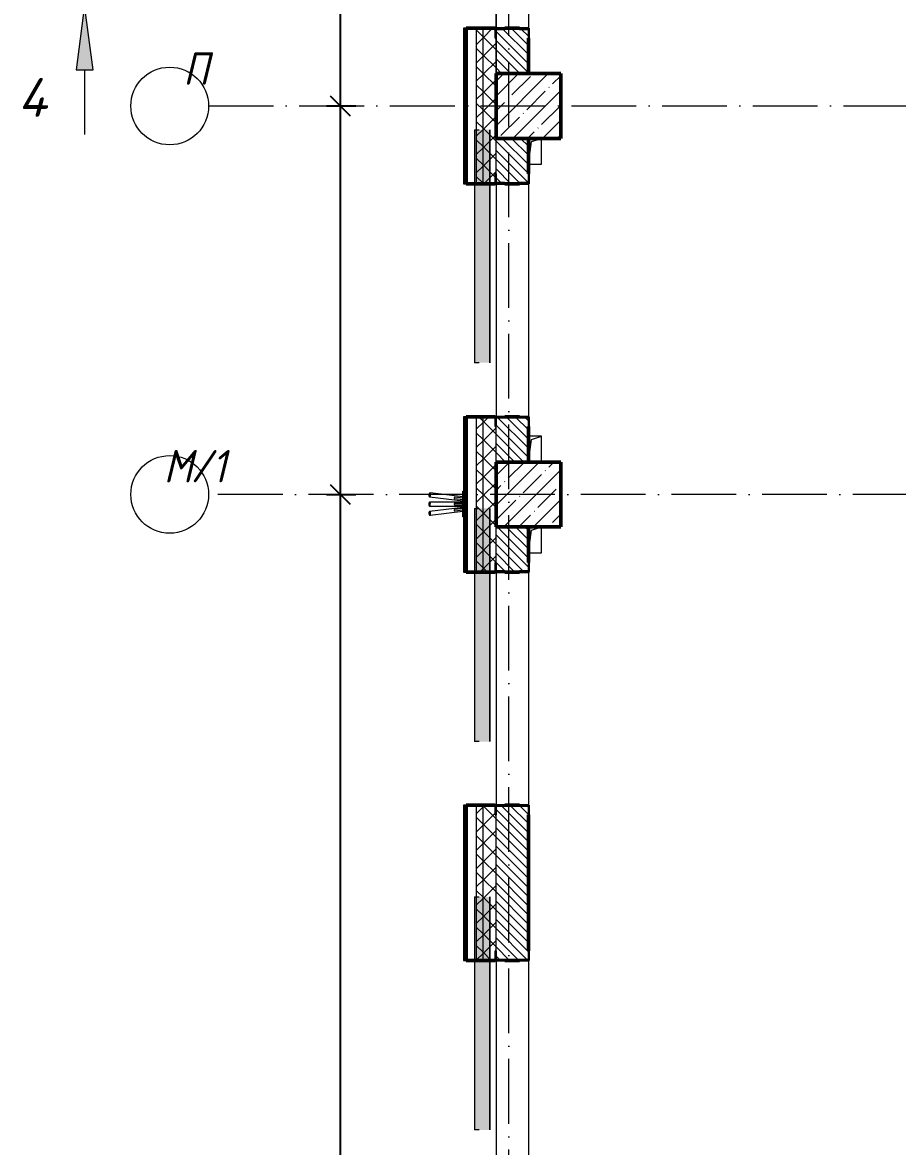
# Model space of a CAD drawing. Header units: millimetres. Extents: x -401725 to 250493, y 305116 to 802890.
# Drawn here: x -21764 to -15010, y 328988 to 337669 of the extents above; entities that cross this region are included whole.
import ezdxf

# ---------------------------------------------------------------- set-up
doc = ezdxf.new("R2010")
doc.units = ezdxf.units.MM
doc.linetypes.add('50_200_ШТРИХ_1Т_ш5_п1_п1_', pattern=[700, 500, -100, 0, -100])
for name, color, linetype, lineweight in [('A-____-____-DIMS', 7, 'Continuous', 9), ('A-GENM-____-MCUT', 7, 'Continuous', 25), ('A-GENM-____-OTLN', 7, 'Continuous', 9), ('A-GENM-____-OTLN-1', 7, 'Continuous', 25), ('A-GLAZ-____-OTLN', 7, 'Continuous', 9), ('A-WALL-____-MCUT-2', 7, 'Continuous', 50), ('A-WALL-____-MCUT-3', 7, 'Continuous', 9), ('A-WALL-____-OTLN', 7, 'Continuous', 9), ('A-WALL-____-PATT-1', 7, 'Continuous', 9), ('A-WALL-FNSH-MCUT-1', 7, 'Continuous', 9), ('G-____-____-SYMB', 7, 'Continuous', 9), ('S-COLS-____-MCUT', 7, 'Continuous', 50), ('S-COLS-____-OTLN', 7, 'Continuous', 9), ('S-GRID-____-IDEN', 7, 'Continuous', 9), ('S-GRID-____-OTLN-1', 7, '50_200_ШТРИХ_1Т_ш5_п1_п1_', 9)]:
    doc.layers.add(name, color=color, linetype=linetype, lineweight=lineweight)
doc.layers.add('A-GLAZ-____-OTLN-1', color=7, linetype='Continuous', lineweight=9, true_color=0xc0c0c0)
doc.styles.add('ISOCPEUR_I', font='isocpeui.ttf', dxfattribs={"width": 0.9, "height": 2.5})
doc.styles.add('ISOCPEUR_I_8', font='isocpeui.ttf', dxfattribs={"height": 300})
doc.dimstyles.new('ISO-2_5_0_9К_БОЛЬШОЙ_ОСИ', dxfattribs={"dimscale": 304.8, "dimtxt": 248.995294, "dimasz": 0.492126, "dimexe": 0.393701, "dimexo": 0, "dimgap": 0, "dimtad": 1, "dimdec": 0, "dimzin": 0, "dimdsep": 46, "dimtxsty": 'ISOCPEUR_I', "dimblk1": 'OBLIQUE', "dimblk2": 'OBLIQUE', "dimsah": 1, "dimcen": 0.09, "dimdle": 0.393701, "dimazin": 0, "dimtfac": 1, "dimtdec": 4, "dimtix": 1, "dimtmove": 0, "dimatfit": 3, "dimfxl": 1, "dimtvp": 1, "dimtolj": 1, "dimtzin": 0, "dimarcsym": 2})
pattern_1 = [(45, (-15659.08, 310542.9), (-70.71068, 70.71068), []), (135, (-15659.08, 310542.9), (-70.71068, -70.71068), [])]
pattern_2 = [(135, (-15659.08, 310542.9), (-35.35534, -35.35534), [])]
pattern_3 = [(45, (-15659.08, 310542.9), (-85.5366, 85.5366), []), (45, (-15602.06, 310542.9), (-85.5366, 85.5366), [])]

# ---------------------------------------------------------------- blocks, each defined once
blk = doc.blocks.new('BSC_Колонна _Прямоугольная - 500х500-V38-АР1_План отверстий 2 этажа в осях 1-64_А-ГГ')
at = {"layer": 'S-COLS-____-OTLN'}
h = blk.add_hatch(dxfattribs=at)
h.set_pattern_fill('FP_67', color=256, style=0, pattern_type=2)
h.set_pattern_definition([(45, (2200, -26481.04), (-114.0493, 114.0493), []), (45, (2314.05, -26481.04), (-114.0493, 114.0493), [201.613, -40.323, 3.353, -36.97])])
h.paths.add_polyline_path([(-250, -250), (250, -250), (250, 250), (-250, 250), (-250, 54.7)], flags=0)
at = {"layer": 'S-COLS-____-MCUT'}
for p, q in [((250, 250), (-250, 250)), ((-250, 250), (-250, -250)), ((250, -250), (250, 250)), ((-250, -250), (250, -250))]:
    blk.add_line(p, q, dxfattribs=at)
blk = doc.blocks.new('BSC_Колонна _Прямоугольная - 500х500-V44-АР1_План отверстий 2 этажа в осях 1-64_А-ГГ')
at = {"layer": 'S-COLS-____-OTLN'}
h = blk.add_hatch(dxfattribs=at)
h.set_pattern_fill('FP_73', color=256, style=0, pattern_type=2)
h.set_pattern_definition([(45, (2200, -23481.04), (-114.0493, 114.0493), []), (45, (2314.05, -23481.04), (-114.0493, 114.0493), [201.613, -40.323, 3.353, -36.97])])
h.paths.add_polyline_path([(-250, -250), (250, -250), (250, 250), (-250, 250)], flags=0)
at = {"layer": 'S-COLS-____-MCUT'}
for p, q in [((250, 250), (-250, 250)), ((-250, 250), (-250, -250)), ((250, -250), (250, 250)), ((-250, -250), (250, -250))]:
    blk.add_line(p, q, dxfattribs=at)
blk = doc.blocks.new('Фахверк_СКБ_Уголок - 250_2700-27497298-АР1_План отверстий 2 этажа в осях 1-64_А-ГГ')
at = {"layer": 'A-GENM-____-MCUT'}
for p, q in [((200, 181), (125, 181)), ((125, 181), (125, 106)), ((131, 106), (131, 175)), ((131, 175), (200, 175)), ((200, 175), (200, 181)), ((125, 106), (131, 106)), ((131, -6), (125, -6)), ((125, -6), (125, -81)), ((125, -81), (200, -81)), ((131, -75), (131, -6)), ((200, -75), (131, -75)), ((200, -81), (200, -75))]:
    blk.add_line(p, q, dxfattribs=at)
blk = doc.blocks.new('AR_Отверстие прямоугольное _в плите_ - AR_Отверстие прямоугольное _в плите_-30510733-АР1_План отверстий 2 этажа в осях 1-64_А-ГГ')
at = {"layer": 'A-GENM-____-OTLN'}
for p, q in [((-25, 75), (50, 100)), ((50, -100), (50, 100)), ((-50, -100), (-25, 75)), ((-50, -100), (50, -100))]:
    blk.add_line(p, q, dxfattribs=at)
blk = doc.blocks.new('AR_Отверстие прямоугольное _в плите_ - AR_Отверстие прямоугольное _в плите_-V158-АР1_План отверстий 2 этажа в осях 1-64_А-ГГ')
at = {"layer": 'A-GENM-____-OTLN'}
for p, q in [((50, 100), (-50, 100)), ((-25, 75), (50, 100)), ((50, -100), (50, 100)), ((-50, -100), (-25, 75))]:
    blk.add_line(p, q, dxfattribs=at)
blk = doc.blocks.new('Отлив_СКБ - Отлив витража_120_НВФ-31885689-АР1_План отверстий 2 этажа в осях 1-64_А-ГГ')
at = {"layer": 'A-GLAZ-____-OTLN-1'}
for points in [[(1800, 2), (1800, 120), (0, 120), (0, 2), (1103.1, 2)], [(1103.1, 0), (1800, 0), (1800, 2), (0, 2), (0, 0)]]:
    blk.add_hatch(color=256, dxfattribs=at).paths.add_polyline_path(points, flags=0)
at = {"layer": 'A-GLAZ-____-OTLN'}
for p, q in [((0, 83), (0, 120)), ((1800, 120), (0, 120)), ((1800, 120), (1800, 83)), ((0, 2), (1800, 2)), ((1800, 0), (0, 0))]:
    blk.add_line(p, q, dxfattribs=at)
blk = doc.blocks.new('Указатель_Флаги_По грани - Указатель_Флаги_По грани-31763482-АР1_План отверстий 2 этажа в осях 1-64_А-ГГ')
at = {"layer": 'A-GENM-____-OTLN'}
for p, q in [((-2963.1, 23462.6), (-2705, 23430.9)), ((-2705, 23461.2), (-2959.5, 23492.4)), ((-2768.8, 23448.8), (-2705, 23441)), ((-2705, 23451.1), (-2767.5, 23458.8)), ((-2705, 23307), (-2705, 23505)), ((-2705, 23505), (-2700, 23505)), ((-2705, 23421.1), (-2963.2, 23421)), ((-2963.2, 23391), (-2705, 23391.1)), ((-2705, 23381.2), (-2963.1, 23349.5)), ((-2705, 23371.1), (-2768.8, 23363.3)), ((-2705, 23411.1), (-2768.6, 23411)), ((-2768.6, 23401), (-2705, 23401.1)), ((-2767.5, 23353.3), (-2705, 23361)), ((-2959.5, 23319.7), (-2705, 23350.9)), ((-2700, 23307), (-2705, 23307))]:
    blk.add_line(p, q, dxfattribs=at)
for centre, major_axis, start_param, end_param in [((-2961.3, 23477.5), (1.8, 14.9), 1.570796, 4.712389), ((-2961.3, 23477.5), (1.8, 14.9), 4.712389, 7.853982), ((-2963.2, 23406), (0, 15), 4.712389, 7.853982), ((-2963.2, 23406), (0, 15), 1.570796, 4.712389), ((-2961.3, 23334.6), (-1.8, 14.9), 4.712389, 7.853982), ((-2961.3, 23334.6), (-1.8, 14.9), 1.570796, 4.712389)]:
    blk.add_ellipse(centre, major_axis=major_axis, ratio=0.422618, start_param=start_param, end_param=end_param, dxfattribs=at)
for points, knots in [([(-2772.7, 23454.4), (-2772.8, 23453.7), (-2772.7, 23452.4), (-2772.2, 23451), (-2771.5, 23450.1), (-2770.8, 23449.5), (-2770.2, 23449.2), (-2769.7, 23449), (-2769.4, 23448.9), (-2769.3, 23448.9)], [0, 0, 0, 0, 0.1111111, 0.2222222, 0.2777778, 0.3333333, 0.3888889, 0.4166667, 0.4444444, 0.4444444, 0.4444444, 0.4444444]), ([(-2768, 23458.8), (-2768.2, 23458.8), (-2768.5, 23458.8), (-2769.1, 23458.7), (-2769.7, 23458.6), (-2770.5, 23458.2), (-2771.4, 23457.5), (-2772.3, 23456.3), (-2772.6, 23455), (-2772.7, 23454.4)], [0.5555556, 0.5555556, 0.5555556, 0.5555556, 0.5833333, 0.6111111, 0.6666667, 0.7222222, 0.7777778, 0.8888889, 1, 1, 1, 1]), ([(-2769.1, 23411), (-2769.3, 23411), (-2769.6, 23411), (-2770, 23410.9), (-2770.4, 23410.7), (-2770.9, 23410.5), (-2771.5, 23410.1), (-2772.3, 23409.3), (-2773, 23408), (-2773.2, 23406.7), (-2773.2, 23406)], [0.5555556, 0.5555556, 0.5555556, 0.5555556, 0.5833333, 0.6111111, 0.6388889, 0.6666667, 0.7222222, 0.7777778, 0.8888889, 1, 1, 1, 1]), ([(-2773.2, 23406), (-2773.2, 23405.4), (-2773, 23404.1), (-2772.3, 23402.7), (-2771.5, 23401.9), (-2770.8, 23401.5), (-2770.1, 23401.2), (-2769.6, 23401.1), (-2769.3, 23401.1), (-2769.1, 23401.1)], [0, 0, 0, 0, 0.1111111, 0.2222222, 0.2777778, 0.3333333, 0.3888889, 0.4166667, 0.4444444, 0.4444444, 0.4444444, 0.4444444]), ([(-2769.3, 23363.2), (-2769.4, 23363.1), (-2769.7, 23363.1), (-2770.2, 23362.9), (-2770.8, 23362.6), (-2771.5, 23362), (-2772.2, 23361.1), (-2772.7, 23359.7), (-2772.8, 23358.4), (-2772.7, 23357.7)], [0.5555556, 0.5555556, 0.5555556, 0.5555556, 0.5833333, 0.6111111, 0.6666667, 0.7222222, 0.7777778, 0.8888889, 1, 1, 1, 1]), ([(-2772.7, 23357.7), (-2772.6, 23357.1), (-2772.3, 23355.8), (-2771.4, 23354.6), (-2770.5, 23353.9), (-2769.7, 23353.5), (-2769.1, 23353.3), (-2768.5, 23353.3), (-2768.2, 23353.3), (-2768, 23353.3)], [0, 0, 0, 0, 0.1111111, 0.2222222, 0.2777778, 0.3333333, 0.3888889, 0.4166667, 0.4444444, 0.4444444, 0.4444444, 0.4444444])]:
    blk.add_open_spline(points, degree=3, knots=knots, dxfattribs=at)
blk = doc.blocks.new('Ось сетки - Круг_Ø6_00__ISO-2_5_0_9K_-25732049-АР1_План отверстий 2 этажа в осях 1-64_А-ГГ')
at = {"layer": 'S-GRID-____-IDEN'}
blk.add_circle((0, 0), 3, dxfattribs=at)
blk = doc.blocks.new('_Oblique')
at = {"color": 0, "linetype": 'ByBlock', "lineweight": -2}
blk.add_line((-0.5, -0.5), (0.5, 0.5), dxfattribs=at)
blk = doc.blocks.new('*D9300')
at = {"layer": 'A-____-____-DIMS', "color": 0, "lineweight": -2, "transparency": 16777216}
for p, q in [((-19310.5, 327903.9), (-19310.5, 334143.9)), ((-19416.5, 334023.9), (-19190.5, 334023.9)), ((-19416.5, 328023.9), (-19190.5, 328023.9))]:
    blk.add_line(p, q, dxfattribs=at)
at = {"layer": 'Defpoints', "color": 0, "transparency": 16777216}
for p in [(-19416.5, 334023.9), (-19310.5, 334023.9), (-19416.5, 328023.9)]:
    blk.add_point(p, dxfattribs=at)
at = {"layer": 'A-____-____-DIMS', "color": 0, "lineweight": -2, "transparency": 16777216, "xscale": 150, "yscale": 150, "zscale": 150}
for p, rotation in [((-19310.5, 334023.9), 90), ((-19310.5, 328023.9), 270)]:
    blk.add_blockref('_Oblique', p, dxfattribs=dict(at, rotation=rotation))
at = {"layer": 'A-____-____-DIMS', "color": 0, "transparency": 16777216, "insert": (-19311.7, 331023.9), "char_height": 2.5, "width": 758.478, "attachment_point": 5, "rotation": 90, "style": 'ISOCPEUR_I'}
blk.add_mtext('\\A1;6000', dxfattribs=at)
blk = doc.blocks.new('*D9301')
at = {"layer": 'A-____-____-DIMS', "color": 0, "lineweight": -2, "transparency": 16777216}
for p, q in [((-19310.5, 333903.9), (-19310.5, 337143.9)), ((-19416.5, 337023.9), (-19190.5, 337023.9)), ((-19416.5, 334023.9), (-19190.5, 334023.9))]:
    blk.add_line(p, q, dxfattribs=at)
at = {"layer": 'Defpoints', "color": 0, "transparency": 16777216}
for p in [(-19416.5, 337023.9), (-19310.5, 337023.9), (-19416.5, 334023.9)]:
    blk.add_point(p, dxfattribs=at)
at = {"layer": 'A-____-____-DIMS', "color": 0, "lineweight": -2, "transparency": 16777216, "xscale": 150, "yscale": 150, "zscale": 150}
for p, rotation in [((-19310.5, 337023.9), 90), ((-19310.5, 334023.9), 270)]:
    blk.add_blockref('_Oblique', p, dxfattribs=dict(at, rotation=rotation))
at = {"layer": 'A-____-____-DIMS', "color": 0, "transparency": 16777216, "insert": (-19311.7, 335523.9), "char_height": 2.5, "width": 758.478, "attachment_point": 5, "rotation": 90, "style": 'ISOCPEUR_I'}
blk.add_mtext('\\A1;3000', dxfattribs=at)
blk = doc.blocks.new('*D9302')
at = {"layer": 'A-____-____-DIMS', "color": 0, "lineweight": -2, "transparency": 16777216}
for p, q in [((-19310.5, 336903.9), (-19310.5, 343143.9)), ((-19416.5, 343023.9), (-19190.5, 343023.9)), ((-19416.5, 337023.9), (-19190.5, 337023.9))]:
    blk.add_line(p, q, dxfattribs=at)
at = {"layer": 'Defpoints', "color": 0, "transparency": 16777216}
for p in [(-19416.5, 343023.9), (-19310.5, 343023.9), (-19416.5, 337023.9)]:
    blk.add_point(p, dxfattribs=at)
at = {"layer": 'A-____-____-DIMS', "color": 0, "lineweight": -2, "transparency": 16777216, "xscale": 150, "yscale": 150, "zscale": 150}
for p, rotation in [((-19310.5, 343023.9), 90), ((-19310.5, 337023.9), 270)]:
    blk.add_blockref('_Oblique', p, dxfattribs=dict(at, rotation=rotation))
at = {"layer": 'A-____-____-DIMS', "color": 0, "transparency": 16777216, "insert": (-19311.7, 340023.9), "char_height": 2.5, "width": 758.478, "attachment_point": 5, "rotation": 90, "style": 'ISOCPEUR_I'}
blk.add_mtext('\\A1;6000', dxfattribs=at)
blk = doc.blocks.new('Разрез - Заголовок разреза-10218885-АР1_План отверстий 2 этажа в осях 1-64_А-ГГ')
at = {"layer": 'G-____-____-SYMB'}
for points in [[(0, 0.5), (0, -0.5), (-9, -0.5), (-9, 0.5)], [(-6.342, -5.5), (-7.658, -5.5), (-7, -0.5)]]:
    blk.add_hatch(color=256, dxfattribs=at).paths.add_polyline_path(points, flags=0)
for p, q in [((0, 0.5), (-9, 0.5)), ((-9, 0.5), (-9, -0.5)), ((0, -0.5), (0, 0.5)), ((-9, -0.5), (0, -0.5)), ((-7, -0.5), (-7.658, -5.5)), ((-6.342, -5.5), (-7, -0.5)), ((-7.658, -5.5), (-6.342, -5.5)), ((-7, -5.5), (-7, -10.5))]:
    blk.add_line(p, q, dxfattribs=at)

msp = doc.modelspace()

# ---------------------------------------------------------------- hatches: boundary and pattern name
at = {"layer": 'A-WALL-____-PATT-1'}
h = msp.add_hatch(dxfattribs=at)
h.set_pattern_fill('FP_1', color=256, style=0, pattern_type=2)
h.set_pattern_definition(pattern_1)
h.paths.add_polyline_path([(-18259.0813, 337273.9433), (-18209.0813, 337273.9433), (-18209.0813, 337623.9433), (-18259.0813, 337623.9433)], flags=0)
h.paths.add_polyline_path([(-18259.0813, 339423.9433), (-18209.0813, 339423.9433), (-18209.0813, 340623.9433), (-18259.0813, 340623.9433)], flags=0)
h.paths.add_polyline_path([(-18259.0813, 342423.9433), (-18209.0813, 342423.9433), (-18209.0813, 342773.9433), (-18259.0813, 342773.9433)], flags=0)
h = msp.add_hatch(dxfattribs=at)
h.set_pattern_fill('FP_1', color=256, style=0, pattern_type=2)
h.set_pattern_definition(pattern_1)
h.paths.add_polyline_path([(-18109.0813, 337273.9433), (-18109.0813, 337548.9433), (-18115.0813, 337548.9433), (-18115.0813, 337623.9433), (-18209.0813, 337623.9433), (-18209.0813, 337273.9433), (-18115.0813, 337273.9433)], flags=0)
h.paths.add_polyline_path([(-18115.0813, 339423.9433), (-18115.0813, 339498.9433), (-18109.0813, 339498.9433), (-18109.0813, 340548.9433), (-18115.0813, 340548.9433), (-18115.0813, 340623.9433), (-18209.0813, 340623.9433), (-18209.0813, 339423.9433)], flags=0)
h.paths.add_polyline_path([(-18115.0813, 342423.9433), (-18115.0813, 342498.9433), (-18109.0813, 342498.9433), (-18109.0813, 342773.9433), (-18209.0813, 342773.9433), (-18209.0813, 342423.9433)], flags=0)
h = msp.add_hatch(dxfattribs=at)
h.set_pattern_fill('FP_6', color=256, style=0, pattern_type=2)
h.set_pattern_definition(pattern_2)
h.paths.add_polyline_path([(-17859.0813, 337273.9433), (-17859.0813, 337617.9433), (-17928.0813, 337617.9433), (-17928.0813, 337623.9433), (-18040.0813, 337623.9433), (-18040.0813, 337617.9433), (-18109.0813, 337617.9433), (-18109.0813, 337273.9433)], flags=0)
h.paths.add_polyline_path([(-17928.0813, 339423.9433), (-17928.0813, 339429.9433), (-17859.0813, 339429.9433), (-17859.0813, 340617.9433), (-17928.0813, 340617.9433), (-17928.0813, 340623.9433), (-18040.0813, 340623.9433), (-18040.0813, 340617.9433), (-18109.0813, 340617.9433), (-18109.0813, 339429.9433), (-18040.0813, 339429.9433), (-18040.0813, 339423.9433)], flags=0)
h.paths.add_polyline_path([(-17928.0813, 342423.9433), (-17928.0813, 342429.9433), (-17859.0813, 342429.9433), (-17859.0813, 342773.9433), (-18109.0813, 342773.9433), (-18109.0813, 342429.9433), (-18040.0813, 342429.9433), (-18040.0813, 342423.9433)], flags=0)
h = msp.add_hatch(dxfattribs=at)
h.set_pattern_fill('FP_3', color=256, style=0, pattern_type=2)
h.set_pattern_definition(pattern_3)
h.paths.add_polyline_path([(-18339.0813, 337348.9433), (-18339.0813, 337623.9433), (-18359.0813, 337623.9433), (-18359.0813, 337348.9433)], flags=0)
h.paths.add_polyline_path([(-18359.0813, 339423.9433), (-18339.0813, 339423.9433), (-18339.0813, 340623.9433), (-18359.0813, 340623.9433)], flags=0)
h.paths.add_polyline_path([(-18339.0813, 342423.9433), (-18339.0813, 342603.9433), (-18359.0813, 342603.9433), (-18359.0813, 342423.9433)], flags=0)
h = msp.add_hatch(dxfattribs=at)
h.set_pattern_fill('FP_3', color=256, style=0, pattern_type=2)
h.set_pattern_definition(pattern_3)
h.paths.add_polyline_path([(-18359.0813, 320058.9433), (-18339.0813, 320058.9433), (-18339.0813, 322373.9433), (-18359.0813, 322373.9433), (-18359.0813, 321598.7378)], flags=0)
h.paths.add_polyline_path([(-18339.0813, 324173.9433), (-18339.0813, 325623.9433), (-18359.0813, 325623.9433), (-18359.0813, 324173.9433)], flags=0)
h.paths.add_polyline_path([(-18339.0813, 327423.9433), (-18339.0813, 328623.9433), (-18359.0813, 328623.9433), (-18359.0813, 327423.9433)], flags=0)
h.paths.add_polyline_path([(-18359.0813, 330423.9433), (-18339.0813, 330423.9433), (-18339.0813, 331623.9433), (-18359.0813, 331623.9433)], flags=0)
h.paths.add_polyline_path([(-18339.0813, 333423.9433), (-18339.0813, 334623.9433), (-18359.0813, 334623.9433), (-18359.0813, 333423.9433)], flags=0)
h.paths.add_polyline_path([(-18339.0813, 336423.9433), (-18339.0813, 337348.9433), (-18359.0813, 337348.9433), (-18359.0813, 336423.9433)], flags=0)
h = msp.add_hatch(dxfattribs=at)
h.set_pattern_fill('FP_1', color=256, style=0, pattern_type=2)
h.set_pattern_definition(pattern_1)
h.paths.add_polyline_path([(-18209.0813, 320058.9433), (-18209.0813, 322373.9433), (-18259.0813, 322373.9433), (-18259.0813, 320058.9433)], flags=0)
h.paths.add_polyline_path([(-18209.0813, 324173.9433), (-18209.0813, 325623.9433), (-18259.0813, 325623.9433), (-18259.0813, 324173.9433)], flags=0)
h.paths.add_polyline_path([(-18209.0813, 327423.9433), (-18209.0813, 328623.9433), (-18259.0813, 328623.9433), (-18259.0813, 327423.9433)], flags=0)
h.paths.add_polyline_path([(-18259.0813, 330423.9433), (-18209.0813, 330423.9433), (-18209.0813, 331623.9433), (-18259.0813, 331623.9433)], flags=0)
h.paths.add_polyline_path([(-18209.0813, 333423.9433), (-18209.0813, 334623.9433), (-18259.0813, 334623.9433), (-18259.0813, 333423.9433)], flags=0)
h.paths.add_polyline_path([(-18209.0813, 336423.9433), (-18209.0813, 337273.9433), (-18259.0813, 337273.9433), (-18259.0813, 336423.9433)], flags=0)
h = msp.add_hatch(dxfattribs=at)
h.set_pattern_fill('FP_1', color=256, style=0, pattern_type=2)
h.set_pattern_definition(pattern_1)
h.paths.add_polyline_path([(-18209.0813, 320058.9433), (-18109.0813, 320058.9433), (-18109.0813, 322298.9433), (-18115.0813, 322298.9433), (-18115.0813, 322373.9433), (-18209.0813, 322373.9433), (-18209.0813, 320073.9433)], flags=0)
h.paths.add_polyline_path([(-18115.0813, 324173.9433), (-18115.0813, 324248.9433), (-18109.0813, 324248.9433), (-18109.0813, 325548.9433), (-18115.0813, 325548.9433), (-18115.0813, 325623.9433), (-18209.0813, 325623.9433), (-18209.0813, 324173.9433)], flags=0)
h.paths.add_polyline_path([(-18115.0813, 327423.9433), (-18115.0813, 327498.9433), (-18109.0813, 327498.9433), (-18109.0813, 328548.9433), (-18115.0813, 328548.9433), (-18115.0813, 328623.9433), (-18209.0813, 328623.9433), (-18209.0813, 327423.9433)], flags=0)
h.paths.add_polyline_path([(-18209.0813, 330423.9433), (-18115.0813, 330423.9433), (-18115.0813, 330498.9433), (-18109.0813, 330498.9433), (-18109.0813, 331548.9433), (-18115.0813, 331548.9433), (-18115.0813, 331623.9433), (-18209.0813, 331623.9433), (-18209.0813, 330429.9433)], flags=0)
h.paths.add_polyline_path([(-18115.0813, 333423.9433), (-18115.0813, 333498.9433), (-18109.0813, 333498.9433), (-18109.0813, 334548.9433), (-18115.0813, 334548.9433), (-18115.0813, 334623.9433), (-18209.0813, 334623.9433), (-18209.0813, 333423.9433)], flags=0)
h.paths.add_polyline_path([(-18209.0813, 336423.9433), (-18115.0813, 336423.9433), (-18115.0813, 336498.9433), (-18109.0813, 336498.9433), (-18109.0813, 337273.9433), (-18209.0813, 337273.9433), (-18209.0813, 336429.9433)], flags=0)
h = msp.add_hatch(dxfattribs=at)
h.set_pattern_fill('FP_6', color=256, style=0, pattern_type=2)
h.set_pattern_definition(pattern_2)
h.paths.add_polyline_path([(-18109.0813, 334273.9433), (-17859.0813, 334273.9433), (-17859.0813, 334617.9433), (-17928.0813, 334617.9433), (-17928.0813, 334623.9433), (-18040.0813, 334623.9433), (-18040.0813, 334617.9433), (-18109.0813, 334617.9433), (-18109.0813, 334498.6477)], flags=0)
h.paths.add_polyline_path([(-17928.0813, 336423.9433), (-17928.0813, 336429.9433), (-17859.0813, 336429.9433), (-17859.0813, 336773.9433), (-18109.0813, 336773.9433), (-18109.0813, 336429.9433), (-18040.0813, 336429.9433), (-18040.0813, 336423.9433)], flags=0)
h = msp.add_hatch(dxfattribs=at)
h.set_pattern_fill('FP_6', color=256, style=0, pattern_type=2)
h.set_pattern_definition(pattern_2)
h.paths.add_polyline_path([(-18109.0813, 328273.9433), (-17859.0813, 328273.9433), (-17859.0813, 328617.9433), (-17928.0813, 328617.9433), (-17928.0813, 328623.9433), (-18040.0813, 328623.9433), (-18040.0813, 328617.9433), (-18109.0813, 328617.9433), (-18109.0813, 328478.6898)], flags=0)
h.paths.add_polyline_path([(-17928.0813, 330423.9433), (-17928.0813, 330429.9433), (-17859.0813, 330429.9433), (-17859.0813, 331617.9433), (-17928.0813, 331617.9433), (-17928.0813, 331623.9433), (-18040.0813, 331623.9433), (-18040.0813, 331617.9433), (-18109.0813, 331617.9433), (-18109.0813, 330429.9433), (-18040.0813, 330429.9433), (-18040.0813, 330423.9433)], flags=0)
h.paths.add_polyline_path([(-17928.0813, 333423.9433), (-17928.0813, 333429.9433), (-17859.0813, 333429.9433), (-17859.0813, 333773.9433), (-18109.0813, 333773.9433), (-18109.0813, 333429.9433), (-18040.0813, 333429.9433), (-18040.0813, 333423.9433)], flags=0)

# ---------------------------------------------------------------- linework, layer by layer
at = {"layer": 'A-WALL-____-MCUT-2'}
for p, q in [((-18115.0813, 337623.9433), (-18339.0813, 337623.9433)), ((-18339.0813, 337348.9433), (-18339.0813, 337623.9433)), ((-18339.0813, 336423.9433), (-18339.0813, 337623.9433)), ((-17928.0813, 337623.9433), (-18040.0813, 337623.9433)), ((-17859.0813, 337273.9433), (-17859.0813, 337548.9433)), ((-17859.0813, 336498.9433), (-17859.0813, 336773.9433)), ((-18339.0813, 336423.9433), (-18115.0813, 336423.9433)), ((-18040.0813, 336423.9433), (-17928.0813, 336423.9433)), ((-18115.0813, 334623.9433), (-18339.0813, 334623.9433)), ((-18339.0813, 334623.9433), (-18339.0813, 333423.9433)), ((-17928.0813, 334623.9433), (-18040.0813, 334623.9433)), ((-17859.0813, 334273.9433), (-17859.0813, 334548.9433)), ((-17859.0813, 333498.9433), (-17859.0813, 333773.9433)), ((-18339.0813, 333423.9433), (-18115.0813, 333423.9433)), ((-18040.0813, 333423.9433), (-17928.0813, 333423.9433)), ((-18115.0813, 331623.9433), (-18339.0813, 331623.9433)), ((-18339.0813, 331623.9433), (-18339.0813, 330423.9433)), ((-17928.0813, 331623.9433), (-18040.0813, 331623.9433)), ((-17859.0813, 330498.9433), (-17859.0813, 331548.9433)), ((-18339.0813, 330423.9433), (-18115.0813, 330423.9433)), ((-18040.0813, 330423.9433), (-17928.0813, 330423.9433))]:
    msp.add_line(p, q, dxfattribs=at)
at = {"layer": 'A-WALL-____-MCUT-3'}
for p, q in [((-18259.0813, 336423.9433), (-18259.0813, 337623.9433)), ((-18209.0813, 336423.9433), (-18209.0813, 337623.9433)), ((-18109.0813, 337548.9433), (-18109.0813, 337273.9433)), ((-18109.0813, 337273.9433), (-18109.0813, 337548.9433)), ((-18109.0813, 336498.9433), (-18109.0813, 336773.9433)), ((-18259.0813, 333423.9433), (-18259.0813, 334623.9433)), ((-18209.0813, 333423.9433), (-18209.0813, 334623.9433)), ((-18109.0813, 334273.9433), (-18109.0813, 334548.9433)), ((-18109.0813, 333498.9433), (-18109.0813, 333773.9433)), ((-18259.0813, 330423.9433), (-18259.0813, 331623.9433)), ((-18209.0813, 330423.9433), (-18209.0813, 331623.9433)), ((-18109.0813, 330498.9433), (-18109.0813, 331548.9433))]:
    msp.add_line(p, q, dxfattribs=at)
at = {"layer": 'A-WALL-____-OTLN'}
for p, q in [((-18109.0813, 337623.9433), (-18109.0813, 339423.9433)), ((-18109.0813, 339423.9433), (-18109.0813, 337623.9433)), ((-17859.0813, 339423.9433), (-17859.0813, 337623.9433)), ((-18109.0813, 336423.9433), (-18109.0813, 334623.9433)), ((-17859.0813, 336423.9433), (-17859.0813, 334623.9433)), ((-18109.0813, 333423.9433), (-18109.0813, 331623.9433)), ((-17859.0813, 333423.9433), (-17859.0813, 331623.9433)), ((-18109.0813, 330423.9433), (-18109.0813, 328623.9433)), ((-17859.0813, 330423.9433), (-17859.0813, 328623.9433))]:
    msp.add_line(p, q, dxfattribs=at)
at = {"layer": 'A-WALL-FNSH-MCUT-1'}
for p, q in [((-18359.0813, 337623.9433), (-18359.0813, 337348.9433)), ((-18339.0813, 337623.9433), (-18359.0813, 337623.9433)), ((-18359.0813, 337348.9433), (-18359.0813, 336423.9433)), ((-18359.0813, 336423.9433), (-18339.0813, 336423.9433)), ((-18359.0813, 334623.9433), (-18359.0813, 333423.9433)), ((-18339.0813, 334623.9433), (-18359.0813, 334623.9433)), ((-18359.0813, 333423.9433), (-18339.0813, 333423.9433)), ((-18359.0813, 331623.9433), (-18359.0813, 330423.9433)), ((-18339.0813, 331623.9433), (-18359.0813, 331623.9433)), ((-18359.0813, 330423.9433), (-18339.0813, 330423.9433))]:
    msp.add_line(p, q, dxfattribs=at)
at = {"layer": 'S-GRID-____-OTLN-1'}
for p, q in [((-18009.0813, 306060.2949), (-18009.0813, 360423.8609)), ((-20327.8515, 337023.9433), (11048.6579, 337023.9433)), ((11048.6579, 334023.9433), (-20327.8515, 334023.9433))]:
    msp.add_line(p, q, dxfattribs=at)

# ---------------------------------------------------------------- block references
at = {"layer": 'A-GENM-____-OTLN'}
for name, p in [('AR_Отверстие прямоугольное _в плите_ - AR_Отверстие прямоугольное _в плите_-30510733-АР1_План отверстий 2 этажа в осях 1-64_А-ГГ', (-17809.0813, 336673.9433)), ('AR_Отверстие прямоугольное _в плите_ - AR_Отверстие прямоугольное _в плите_-V158-АР1_План отверстий 2 этажа в осях 1-64_А-ГГ', (-17809.0813, 334373.9433)), ('Указатель_Флаги_По грани - Указатель_Флаги_По грани-31763482-АР1_План отверстий 2 этажа в осях 1-64_А-ГГ', (-15659.0813, 310542.9013)), ('AR_Отверстие прямоугольное _в плите_ - AR_Отверстие прямоугольное _в плите_-30510733-АР1_План отверстий 2 этажа в осях 1-64_А-ГГ', (-17809.0813, 333673.9433))]:
    msp.add_blockref(name, p, dxfattribs=at)
at = {"layer": 'A-GENM-____-OTLN-1'}
for p, rotation in [((-18034.0813, 337748.9433), 269.9999999999999), ((-17934.0813, 336298.9433), 89.99999999999991), ((-18034.0813, 334748.9433), 269.9999999999999), ((-17934.0813, 333298.9433), 89.99999999999991), ((-18034.0813, 331748.9433), 269.9999999999999), ((-17934.0813, 330298.9433), 89.99999999999991)]:
    msp.add_blockref('Фахверк_СКБ_Уголок - 250_2700-27497298-АР1_План отверстий 2 этажа в осях 1-64_А-ГГ', p, dxfattribs=dict(at, rotation=rotation))
at = {"layer": 'A-GLAZ-____-OTLN', "rotation": 90}
for p in [(-18155.5663, 335040.553), (-18155.5663, 332115.553), (-18155.5663, 329115.553)]:
    msp.add_blockref('Отлив_СКБ - Отлив витража_120_НВФ-31885689-АР1_План отверстий 2 этажа в осях 1-64_А-ГГ', p, dxfattribs=at)
at = {"layer": 'G-____-____-SYMB', "xscale": 99.99999999999993, "yscale": 99.99999999999993, "zscale": 99.99999999999993}
msp.add_blockref('Разрез - Заголовок разреза-10218885-АР1_План отверстий 2 этажа в осях 1-64_А-ГГ', (-20585.1016, 337853.9433), dxfattribs=at)
at = {"layer": 'S-COLS-____-OTLN'}
for name, p in [('BSC_Колонна _Прямоугольная - 500х500-V38-АР1_План отверстий 2 этажа в осях 1-64_А-ГГ', (-17859.0813, 337023.9433)), ('BSC_Колонна _Прямоугольная - 500х500-V44-АР1_План отверстий 2 этажа в осях 1-64_А-ГГ', (-17859.0813, 334023.9433))]:
    msp.add_blockref(name, p, dxfattribs=at)
at = {"layer": 'S-GRID-____-IDEN', "xscale": 99.99999999999993, "yscale": 99.99999999999993, "zscale": 99.99999999999993}
for p, rotation in [((-20627.8515, 337023.9433), 269.9999999999996), ((-20627.8515, 334023.9433), 89.9999999999998)]:
    msp.add_blockref('Ось сетки - Круг_Ø6_00__ISO-2_5_0_9K_-25732049-АР1_План отверстий 2 этажа в осях 1-64_А-ГГ', p, dxfattribs=dict(at, rotation=rotation))

# ---------------------------------------------------------------- texts
at = {"layer": 'G-____-____-SYMB', "insert": (-21801.8681, 337240.1369), "char_height": 300, "width": 296.624375, "attachment_point": 1, "style": 'ISOCPEUR_I_8'}
msp.add_mtext('\\fISOCPEUR|b0|i1|c204|p34|;4', dxfattribs=at)
at = {"layer": 'S-GRID-____-IDEN', "char_height": 250, "attachment_point": 1, "style": 'ISOCPEUR_I'}
for s, insert, width in [('\\fISOCPEUR|b0|i1|c204|p34|;\\W.9;П', (-20524.1659, 337437.8294), 223.670812), ('\\fISOCPEUR|b0|i1|c204|p34|;\\W.9;М', (-20673.8068, 334367.2728), 252.531562), ('/1', (-20465.4475, 334367.2728), 346.329)]:
    msp.add_mtext(s, dxfattribs=dict(at, insert=insert, width=width))

# ---------------------------------------------------------------- dimensions: what is measured, and where the dimension line sits
at = {"layer": 'A-____-____-DIMS'}
for base, p1, p2, override, picture, middle in [((-19310.4769, 343023.9433), (-19416.5429, 337023.9433), (-19416.5429, 343023.9433), {"dimpost": '<>', "dimfxl": 6000}, '*D9302', (-19311.7269, 340023.9433)), ((-19310.4769, 337023.9433), (-19416.5429, 334023.9433), (-19416.5429, 337023.9433), {"dimpost": '<>', "dimfxl": 3000}, '*D9301', (-19311.7269, 335523.9433)), ((-19310.4769, 334023.9433), (-19416.5429, 328023.9433), (-19416.5429, 334023.9433), {"dimpost": '<>', "dimfxl": 6000}, '*D9300', (-19311.7269, 331023.9433))]:
    dim = msp.add_linear_dim(base=base, p1=p1, p2=p2, angle=90, dimstyle='ISO-2_5_0_9К_БОЛЬШОЙ_ОСИ', override=override, dxfattribs=at)
    dim.commit()
    dim.dimension.update_dxf_attribs({"geometry": picture, "text_midpoint": middle})

doc.saveas('drawing.dxf')
